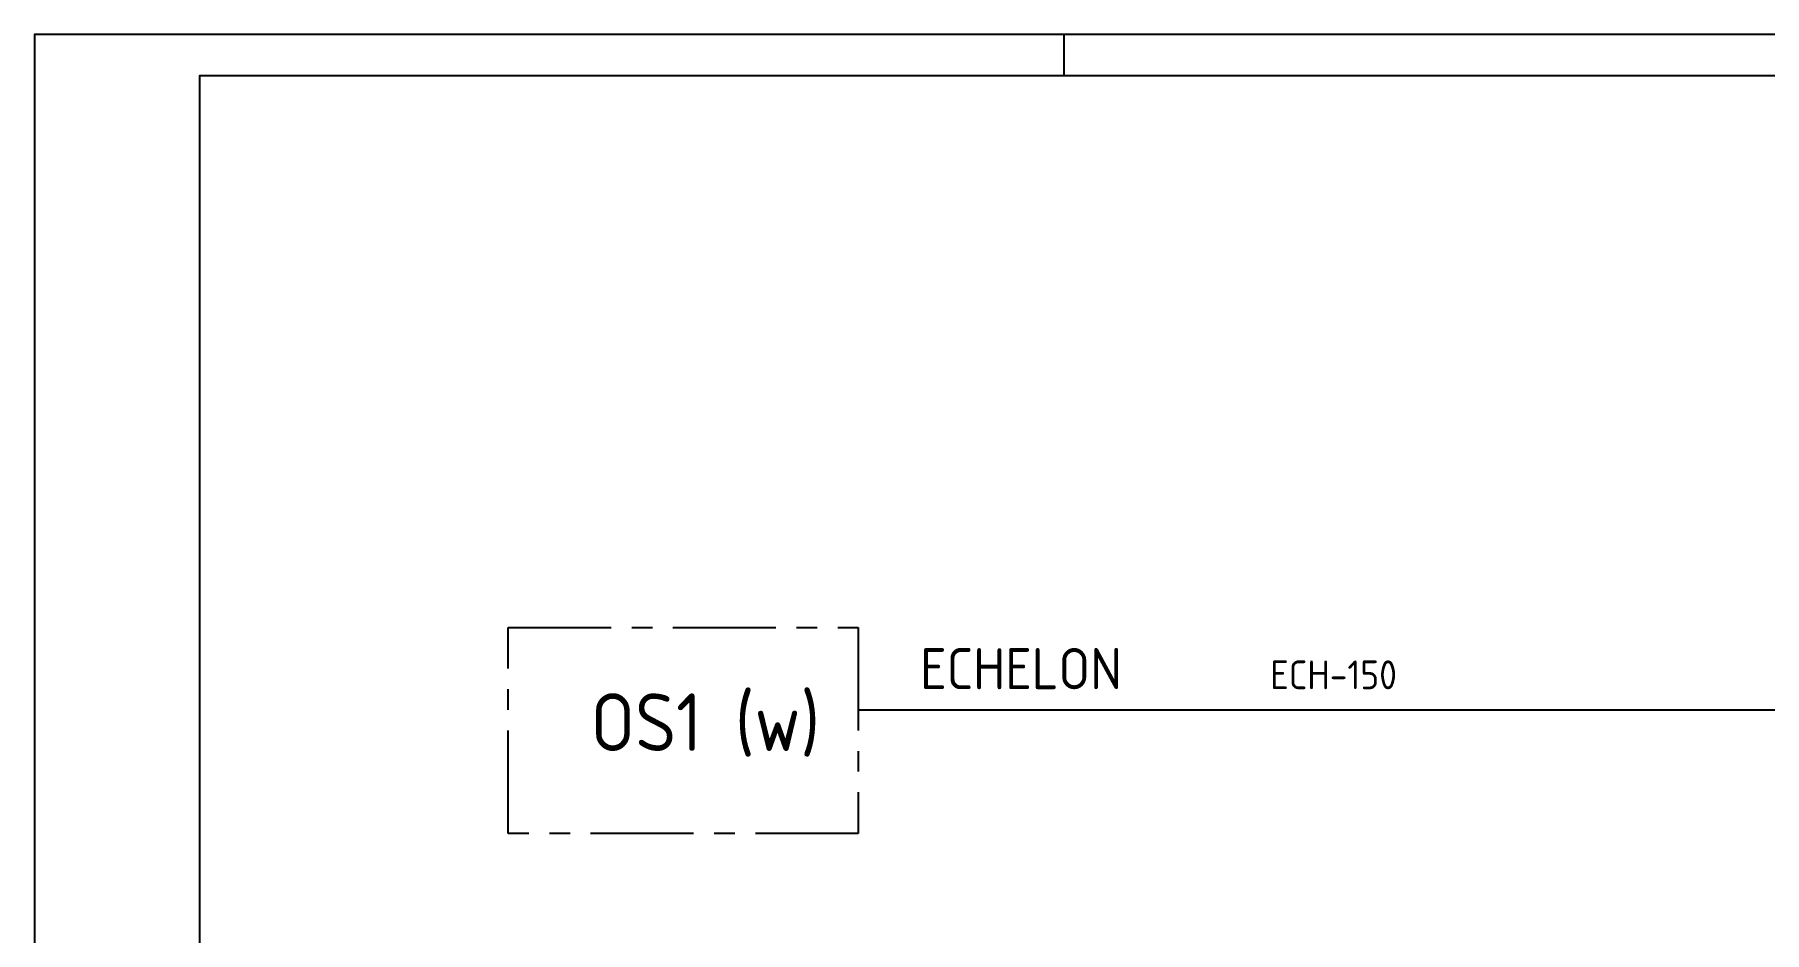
# Model space of a CAD drawing. Header units: metres. Extents: x 0 to 420, y 0 to 297.
# Drawn here: x 0 to 210, y 188 to 297 of the extents above; entities that cross this region are included whole.
import ezdxf

# ---------------------------------------------------------------- set-up
doc = ezdxf.new("R2010")
doc.units = ezdxf.units.M
doc.header["$LTSCALE"] = 10
doc.header["$MEASUREMENT"] = 0
doc.linetypes.add('CENTER', pattern=[2, 1.25, -0.25, 0.25, -0.25])
doc.layers.get('0').update_dxf_attribs({"linetype": 'CONTINUOUS'})
for name, color, linetype in [('25C', 1, 'CONTINUOUS'), ('35CEN', 7, 'CENTER'), ('70TXT', 5, 'CONTINUOUS'), ('SNIJLIJN', 1, 'CONTINUOUS'), ('VS-HOEK-050', 4, 'CONTINUOUS')]:
    doc.layers.add(name, color=color, linetype=linetype)
doc.styles.get("Standard").update_dxf_attribs({"font": 'iso.shx'})

# ---------------------------------------------------------------- blocks, each defined once
blk = doc.blocks.new('a3h_v1-4')
at = {"layer": 'SNIJLIJN'}
blk.add_line((125, 292), (125, 297), dxfattribs=at)
blk.add_lwpolyline([(420, 297), (0, 297), (0, 0), (420, 0)], close=True, dxfattribs=at)
at = {"layer": 'VS-HOEK-050'}
blk.add_lwpolyline([(415, 5), (415, 292), (20, 292), (20, 5)], close=True, dxfattribs=at)

msp = doc.modelspace()

# ---------------------------------------------------------------- linework, layer by layer
msp.add_line((100, 215), (292.5, 215))
at = {"layer": '35CEN'}
for p, q in [((57.5, 225), (100, 225)), ((57.5, 200), (57.5, 225)), ((100, 225), (100, 200)), ((100, 200), (57.5, 200))]:
    msp.add_line(p, q, dxfattribs=at)

# ---------------------------------------------------------------- block references
at = {"layer": '25C'}
msp.add_blockref('a3h_v1-4', (0, 0), dxfattribs=at)

# ---------------------------------------------------------------- texts
for s, height, p in [('ECHELON', 5, (107.5, 217.5)), ('ECH-150', 3.5, (150, 217.5))]:
    msp.add_text(s, height=height).set_placement(p)
at = {"layer": '70TXT', "color": 2}
msp.add_text('OS1 (w)', height=7, dxfattribs=at).set_placement((67.5, 210))

doc.saveas('drawing.dxf')
